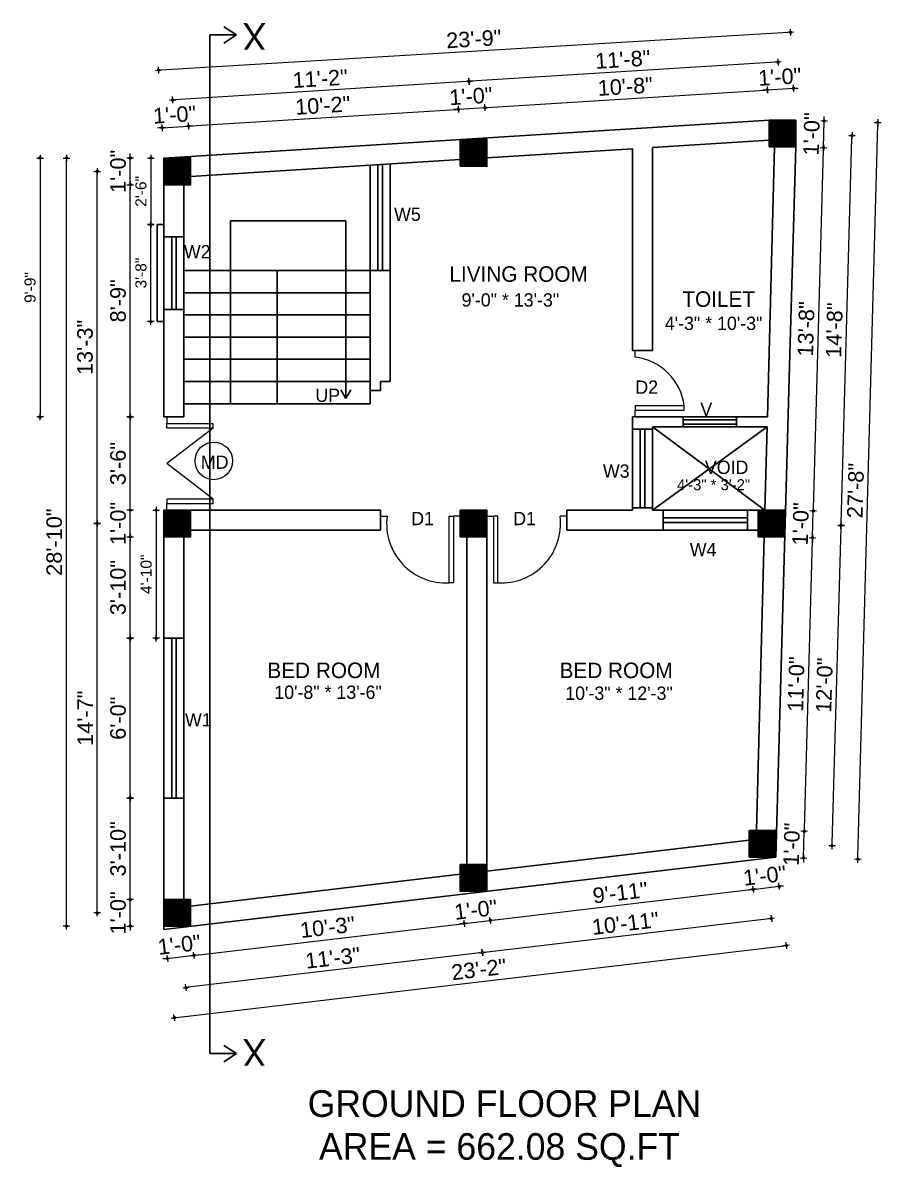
# Model space of a CAD drawing. Header units: inches. Extents: x 10143 to 33197, y -150 to 3760.
# Drawn here: x 21305 to 21692, y 1421 to 1937 of the extents above; entities that cross this region are included whole.
import ezdxf
from ezdxf.enums import TextEntityAlignment as Align

# ---------------------------------------------------------------- set-up
doc = ezdxf.new("R2010")
doc.units = ezdxf.units.IN
doc.header["$LTSCALE"] = 0.5
doc.header["$MEASUREMENT"] = 0
doc.header["$PDMODE"] = 66
for name, color, linetype, lineweight in [('0.13', 2, 'Continuous', 13), ('DW TEXT', 92, 'Continuous', 15), ('ELEVATION', 85, 'Continuous', 9), ('hatch', 9, 'Continuous', 0), ('Toilet', 7, 'Continuous', 25)]:
    doc.layers.add(name, color=color, linetype=linetype, lineweight=lineweight)
doc.styles.add('CEN', font='GOTHIC.TTF')
doc.styles.get("Standard").update_dxf_attribs({"font": 'arial.ttf'})
doc.dimstyles.new('S8', dxfattribs={"dimtxt": 5, "dimasz": 1, "dimexe": 6, "dimexo": 18, "dimgap": 1.9375, "dimtad": 1, "dimdec": 0, "dimzin": 3, "dimdsep": 46, "dimlunit": 4, "dimtxsty": 'Standard', "dimblk": 'dot 2', "dimcen": 12, "dimse1": 1, "dimse2": 1, "dimclrd": 1, "dimclre": 1, "dimclrt": 256, "dimadec": 0, "dimazin": 0, "dimtfac": 0.75, "dimtdec": 0, "dimtix": 1, "dimtmove": 1, "dimatfit": 3, "dimldrblk": 'DOT', "dimfxl": 1, "dimtolj": 1, "dimtzin": 0, "dimlwd": 9, "dimlwe": 9, "dimarcsym": 0})
pattern_1 = [(135, (21627.70309, -1856.22724), (-0.0883883476, -0.0883883476), [])]

# ---------------------------------------------------------------- blocks, each defined once
blk = doc.blocks.new('dot1')
at = {"layer": 'hatch'}
h = blk.add_hatch(color=256, dxfattribs=at)
edge = h.paths.add_edge_path()
edge.add_arc((0, 0), 1, 0, 360)
for p, q in [((3, 0), (-3, 0)), ((0, 3), (0, -3))]:
    blk.add_line(p, q, dxfattribs=at)
blk.add_circle((0, 0), 1, dxfattribs=at)
blk = doc.blocks.new('dot 2')
at = {"layer": 'hatch', "xscale": 0.5, "yscale": 0.5, "zscale": 0.5}
blk.add_blockref('dot1', (0, 0), dxfattribs=at)
blk = doc.blocks.new('*D1457')
at = {"layer": 'Defpoints', "color": 0, "transparency": 16777216}
for p in [(21353.69, 1541.92), (21368.85, 1541.92), (21368.85, 1529.92)]:
    blk.add_point(p, dxfattribs=at)
at = {"layer": 'Toilet', "color": 1, "lineweight": 9, "transparency": 16777216}
for p, q in [((21353.69, 1542.92), (21353.69, 1543.92)), ((21353.69, 1529.92), (21353.69, 1541.92)), ((21353.69, 1528.92), (21353.69, 1527.92))]:
    blk.add_line(p, q, dxfattribs=at)
for p, rotation in [((21353.69, 1541.92), 270), ((21353.69, 1529.92), 90)]:
    blk.add_blockref('dot 2', p, dxfattribs=dict(at, rotation=rotation))
at = {"layer": 'Toilet', "transparency": 16777216, "insert": (21348.18, 1535.92), "char_height": 7, "attachment_point": 5, "rotation": 90}
blk.add_mtext('\\A1;1\'-0"', dxfattribs=at)
blk = doc.blocks.new('_Dot')
at = {"color": 0, "linetype": 'ByBlock', "lineweight": -2}
blk.add_line((-0.5, 0), (-1, 0), dxfattribs=at)
at = {"color": 0, "linetype": 'ByBlock', "const_width": 0.5}
blk.add_lwpolyline([(-0.25, 0, 1), (0.25, 0, 1)], format="xyb", close=True, dxfattribs=at)
blk = doc.blocks.new('*D1458')
at = {"layer": 'Defpoints', "color": 0, "transparency": 16777216}
for p in [(21353.69, 1587.66), (21368.85, 1587.66), (21368.85, 1541.92)]:
    blk.add_point(p, dxfattribs=at)
at = {"layer": 'Toilet', "color": 1, "lineweight": 9, "transparency": 16777216}
blk.add_line((21353.69, 1542.92), (21353.69, 1586.66), dxfattribs=at)
for p, rotation in [((21353.69, 1587.66), 90), ((21353.69, 1541.92), 270)]:
    blk.add_blockref('dot 2', p, dxfattribs=dict(at, rotation=rotation))
at = {"layer": 'Toilet', "transparency": 16777216, "insert": (21348.17, 1564.79), "char_height": 7, "attachment_point": 5, "rotation": 90}
blk.add_mtext('\\A1;3\'-10"', dxfattribs=at)
blk = doc.blocks.new('*D1459')
at = {"layer": 'Defpoints', "color": 0, "transparency": 16777216}
for p in [(21353.69, 1659.66), (21368.85, 1659.66), (21368.85, 1587.66)]:
    blk.add_point(p, dxfattribs=at)
at = {"layer": 'Toilet', "color": 1, "lineweight": 9, "transparency": 16777216}
blk.add_line((21353.69, 1588.66), (21353.69, 1658.66), dxfattribs=at)
for p, rotation in [((21353.69, 1659.66), 90), ((21353.69, 1587.66), 270)]:
    blk.add_blockref('dot 2', p, dxfattribs=dict(at, rotation=rotation))
at = {"layer": 'Toilet', "transparency": 16777216, "insert": (21348.18, 1623.66), "char_height": 7, "attachment_point": 5, "rotation": 90}
blk.add_mtext('\\A1;6\'-0"', dxfattribs=at)
blk = doc.blocks.new('*D1460')
at = {"layer": 'Defpoints', "color": 0, "transparency": 16777216}
for p in [(21353.69, 1705.41), (21368.85, 1705.41), (21368.85, 1659.66)]:
    blk.add_point(p, dxfattribs=at)
at = {"layer": 'Toilet', "color": 1, "lineweight": 9, "transparency": 16777216}
blk.add_line((21353.69, 1660.66), (21353.69, 1704.41), dxfattribs=at)
for p, rotation in [((21353.69, 1705.41), 90), ((21353.69, 1659.66), 270)]:
    blk.add_blockref('dot 2', p, dxfattribs=dict(at, rotation=rotation))
at = {"layer": 'Toilet', "transparency": 16777216, "insert": (21348.17, 1682.53), "char_height": 7, "attachment_point": 5, "rotation": 90}
blk.add_mtext('\\A1;3\'-10"', dxfattribs=at)
blk = doc.blocks.new('*D1461')
at = {"layer": 'Defpoints', "color": 0, "transparency": 16777216}
for p in [(21353.69, 1717.41), (21368.85, 1717.41), (21368.85, 1705.41)]:
    blk.add_point(p, dxfattribs=at)
at = {"layer": 'Toilet', "color": 1, "lineweight": 9, "transparency": 16777216}
for p, q in [((21353.69, 1718.41), (21353.69, 1719.41)), ((21353.69, 1705.41), (21353.69, 1717.41)), ((21353.69, 1704.41), (21353.69, 1703.41))]:
    blk.add_line(p, q, dxfattribs=at)
for p, rotation in [((21353.69, 1717.41), 270), ((21353.69, 1705.41), 90)]:
    blk.add_blockref('dot 2', p, dxfattribs=dict(at, rotation=rotation))
at = {"layer": 'Toilet', "transparency": 16777216, "insert": (21348.18, 1711.41), "char_height": 7, "attachment_point": 5, "rotation": 90}
blk.add_mtext('\\A1;1\'-0"', dxfattribs=at)
blk = doc.blocks.new('*D1462')
at = {"layer": 'Defpoints', "color": 0, "transparency": 16777216}
for p in [(21353.69, 1759.41), (21368.85, 1759.41), (21368.85, 1717.41)]:
    blk.add_point(p, dxfattribs=at)
at = {"layer": 'Toilet', "color": 1, "lineweight": 9, "transparency": 16777216}
blk.add_line((21353.69, 1718.41), (21353.69, 1758.41), dxfattribs=at)
for p, rotation in [((21353.69, 1759.41), 90), ((21353.69, 1717.41), 270)]:
    blk.add_blockref('dot 2', p, dxfattribs=dict(at, rotation=rotation))
at = {"layer": 'Toilet', "transparency": 16777216, "insert": (21348.17, 1738.41), "char_height": 7, "attachment_point": 5, "rotation": 90}
blk.add_mtext('\\A1;3\'-6"', dxfattribs=at)
blk = doc.blocks.new('*D1463')
at = {"layer": 'Defpoints', "color": 0, "transparency": 16777216}
for p in [(21353.69, 1864.09), (21368.85, 1864.09), (21368.85, 1759.41)]:
    blk.add_point(p, dxfattribs=at)
at = {"layer": 'Toilet', "color": 1, "lineweight": 9, "transparency": 16777216}
blk.add_line((21353.69, 1760.41), (21353.69, 1863.09), dxfattribs=at)
for p, rotation in [((21353.69, 1864.09), 90), ((21353.69, 1759.41), 270)]:
    blk.add_blockref('dot 2', p, dxfattribs=dict(at, rotation=rotation))
at = {"layer": 'Toilet', "transparency": 16777216, "insert": (21348.18, 1811.75), "char_height": 7, "attachment_point": 5, "rotation": 90}
blk.add_mtext('\\A1;8\'-9"', dxfattribs=at)
blk = doc.blocks.new('*D1464')
at = {"layer": 'Defpoints', "color": 0, "transparency": 16777216}
for p in [(21353.69, 1876.09), (21368.85, 1876.09), (21368.85, 1864.09)]:
    blk.add_point(p, dxfattribs=at)
at = {"layer": 'Toilet', "color": 1, "lineweight": 9, "transparency": 16777216}
for p, q in [((21353.69, 1877.09), (21353.69, 1878.09)), ((21353.69, 1864.09), (21353.69, 1876.09)), ((21353.69, 1863.09), (21353.69, 1862.09))]:
    blk.add_line(p, q, dxfattribs=at)
for p, rotation in [((21353.69, 1876.09), 270), ((21353.69, 1864.09), 90)]:
    blk.add_blockref('dot 2', p, dxfattribs=dict(at, rotation=rotation))
at = {"layer": 'Toilet', "transparency": 16777216, "insert": (21348.18, 1870.09), "char_height": 7, "attachment_point": 5, "rotation": 90}
blk.add_mtext('\\A1;1\'-0"', dxfattribs=at)
blk = doc.blocks.new('*D1465')
at = {"layer": 'Defpoints', "color": 0, "transparency": 16777216}
for p in [(21338.79, 1711.41), (21374.85, 1711.41), (21374.85, 1535.92)]:
    blk.add_point(p, dxfattribs=at)
at = {"layer": 'Toilet', "color": 1, "lineweight": 9, "transparency": 16777216}
blk.add_line((21338.79, 1536.92), (21338.79, 1710.41), dxfattribs=at)
for p, rotation in [((21338.79, 1711.41), 90), ((21338.79, 1535.92), 270)]:
    blk.add_blockref('dot 2', p, dxfattribs=dict(at, rotation=rotation))
at = {"layer": 'Toilet', "transparency": 16777216, "insert": (21333.34, 1623.66), "char_height": 7, "attachment_point": 5, "rotation": 90}
blk.add_mtext('\\A1;14\'-7"', dxfattribs=at)
blk = doc.blocks.new('*D1466')
at = {"layer": 'Defpoints', "color": 0, "transparency": 16777216}
for p in [(21338.79, 1870.09), (21374.85, 1870.09), (21374.85, 1711.41)]:
    blk.add_point(p, dxfattribs=at)
at = {"layer": 'Toilet', "color": 1, "lineweight": 9, "transparency": 16777216}
blk.add_line((21338.79, 1712.41), (21338.79, 1869.09), dxfattribs=at)
for p, rotation in [((21338.79, 1870.09), 90), ((21338.79, 1711.41), 270)]:
    blk.add_blockref('dot 2', p, dxfattribs=dict(at, rotation=rotation))
at = {"layer": 'Toilet', "transparency": 16777216, "insert": (21333.28, 1790.75), "char_height": 7, "attachment_point": 5, "rotation": 90}
blk.add_mtext('\\A1;13\'-3"', dxfattribs=at)
blk = doc.blocks.new('*D1467')
at = {"layer": 'Defpoints', "color": 0, "transparency": 16777216}
for p in [(21324.91, 1876.09), (21368.85, 1876.09), (21368.85, 1529.92)]:
    blk.add_point(p, dxfattribs=at)
at = {"layer": 'Toilet', "color": 1, "lineweight": 9, "transparency": 16777216}
blk.add_line((21324.91, 1530.92), (21324.91, 1875.09), dxfattribs=at)
for p, rotation in [((21324.91, 1876.09), 90), ((21324.91, 1529.92), 270)]:
    blk.add_blockref('dot 2', p, dxfattribs=dict(at, rotation=rotation))
at = {"layer": 'Toilet', "transparency": 16777216, "insert": (21319.4, 1703), "char_height": 7, "attachment_point": 5, "rotation": 90}
blk.add_mtext('\\A1;28\'-10"', dxfattribs=at)
blk = doc.blocks.new('*D1468')
at = {"layer": 'Defpoints', "color": 0, "transparency": 16777216}
for p in [(21368.85, 1528.5), (21380.85, 1529.92), (21382.4, 1516.8)]:
    blk.add_point(p, dxfattribs=at)
at = {"layer": 'Toilet', "color": 1, "lineweight": 9, "transparency": 16777216}
for p, q in [((21370.4, 1515.39), (21382.4, 1516.8)), ((21383.39, 1516.92), (21384.39, 1517.04)), ((21369.41, 1515.27), (21368.41, 1515.15))]:
    blk.add_line(p, q, dxfattribs=at)
for p, rotation in [((21370.4, 1515.39), 6.727351048226113), ((21382.4, 1516.8), 186.7273510482261)]:
    blk.add_blockref('dot 2', p, dxfattribs=dict(at, rotation=rotation))
at = {"layer": 'Toilet', "transparency": 16777216, "insert": (21375.76, 1521.57), "char_height": 7, "attachment_point": 5, "rotation": 6.7274}
blk.add_mtext('\\A1;1\'-0"', dxfattribs=at)
blk = doc.blocks.new('*D1469')
at = {"layer": 'Defpoints', "color": 0, "transparency": 16777216}
for p in [(21502.48, 1545.68), (21380.85, 1529.92), (21504.19, 1531.17)]:
    blk.add_point(p, dxfattribs=at)
at = {"layer": 'Toilet', "color": 1, "lineweight": 9, "transparency": 16777216}
blk.add_line((21383.39, 1516.92), (21503.19, 1531.05), dxfattribs=at)
for p, rotation in [((21504.19, 1531.17), 6.7273510482527), ((21382.4, 1516.8), 186.7273510482527)]:
    blk.add_blockref('dot 2', p, dxfattribs=dict(at, rotation=rotation))
at = {"layer": 'Toilet', "transparency": 16777216, "insert": (21442.65, 1529.46), "char_height": 7, "attachment_point": 5, "rotation": 6.7274}
blk.add_mtext('\\A1;10\'-3"', dxfattribs=at)
blk = doc.blocks.new('*D1470')
at = {"layer": 'Defpoints', "color": 0, "transparency": 16777216}
for p in [(21502.48, 1545.68), (21514.48, 1545.68), (21516.02, 1532.56)]:
    blk.add_point(p, dxfattribs=at)
at = {"layer": 'Toilet', "color": 1, "lineweight": 9, "transparency": 16777216}
for p, q in [((21504.19, 1531.17), (21516.02, 1532.56)), ((21517.02, 1532.68), (21518.01, 1532.8)), ((21503.19, 1531.05), (21502.2, 1530.93))]:
    blk.add_line(p, q, dxfattribs=at)
for p, rotation in [((21504.19, 1531.17), 6.727351048252732), ((21516.02, 1532.56), 186.7273510482527)]:
    blk.add_blockref('dot 2', p, dxfattribs=dict(at, rotation=rotation))
at = {"layer": 'Toilet', "transparency": 16777216, "insert": (21509.46, 1537.34), "char_height": 7, "attachment_point": 5, "rotation": 6.7274}
blk.add_mtext('\\A1;1\'-0"', dxfattribs=at)
blk = doc.blocks.new('*D1471')
at = {"layer": 'Defpoints', "color": 0, "transparency": 16777216}
for p in [(21632.75, 1561.05), (21514.48, 1545.68), (21634.47, 1546.54)]:
    blk.add_point(p, dxfattribs=at)
at = {"layer": 'Toilet', "color": 1, "lineweight": 9, "transparency": 16777216}
blk.add_line((21517.02, 1532.68), (21633.47, 1546.42), dxfattribs=at)
for p, rotation in [((21634.47, 1546.54), 6.7273510482527), ((21516.02, 1532.56), 186.7273510482527)]:
    blk.add_blockref('dot 2', p, dxfattribs=dict(at, rotation=rotation))
at = {"layer": 'Toilet', "transparency": 16777216, "insert": (21574.6, 1545.02), "char_height": 7, "attachment_point": 5, "rotation": 6.7274}
blk.add_mtext('\\A1;9\'-11"', dxfattribs=at)
blk = doc.blocks.new('*D1472')
at = {"layer": 'Defpoints', "color": 0, "transparency": 16777216}
for p in [(21632.75, 1561.05), (21644.75, 1561.05), (21646.3, 1547.93)]:
    blk.add_point(p, dxfattribs=at)
at = {"layer": 'Toilet', "color": 1, "lineweight": 9, "transparency": 16777216}
for p, q in [((21634.47, 1546.54), (21646.3, 1547.93)), ((21647.29, 1548.05), (21648.29, 1548.17)), ((21633.47, 1546.42), (21632.48, 1546.3))]:
    blk.add_line(p, q, dxfattribs=at)
for p, rotation in [((21634.47, 1546.54), 6.727351048252732), ((21646.3, 1547.93), 186.7273510482527)]:
    blk.add_blockref('dot 2', p, dxfattribs=dict(at, rotation=rotation))
at = {"layer": 'Toilet', "transparency": 16777216, "insert": (21639.74, 1552.71), "char_height": 7, "attachment_point": 5, "rotation": 6.7274}
blk.add_mtext('\\A1;1\'-0"', dxfattribs=at)
blk = doc.blocks.new('*D1473')
at = {"layer": 'Defpoints', "color": 0, "transparency": 16777216}
for p in [(21638.75, 1567.05), (21508.48, 1551.68), (21512.44, 1518.04)]:
    blk.add_point(p, dxfattribs=at)
at = {"layer": 'Toilet', "color": 1, "lineweight": 9, "transparency": 16777216}
blk.add_line((21641.73, 1533.29), (21513.44, 1518.15), dxfattribs=at)
for p, rotation in [((21642.72, 1533.4), 6.727351048225874), ((21512.44, 1518.04), 186.7273510482259)]:
    blk.add_blockref('dot 2', p, dxfattribs=dict(at, rotation=rotation))
at = {"layer": 'Toilet', "transparency": 16777216, "insert": (21576.94, 1531.19), "char_height": 7, "attachment_point": 5, "rotation": 6.7274}
blk.add_mtext('\\A1;10\'-11"', dxfattribs=at)
blk = doc.blocks.new('*D1474')
at = {"layer": 'Defpoints', "color": 0, "transparency": 16777216}
for p in [(21508.48, 1551.68), (21374.85, 1535.92), (21378.82, 1502.27)]:
    blk.add_point(p, dxfattribs=at)
at = {"layer": 'Toilet', "color": 1, "lineweight": 9, "transparency": 16777216}
blk.add_line((21511.45, 1517.92), (21379.82, 1502.39), dxfattribs=at)
for p, rotation in [((21512.44, 1518.04), 6.727351048252732), ((21378.82, 1502.27), 186.7273510482528)]:
    blk.add_blockref('dot 2', p, dxfattribs=dict(at, rotation=rotation))
at = {"layer": 'Toilet', "transparency": 16777216, "insert": (21444.99, 1515.63), "char_height": 7, "attachment_point": 5, "rotation": 6.7274}
blk.add_mtext('\\A1;11\'-3"', dxfattribs=at)
blk = doc.blocks.new('*D1475')
at = {"layer": 'Defpoints', "color": 0, "transparency": 16777216}
for p in [(21644.75, 1561.05), (21368.85, 1528.5), (21649.45, 1521.25)]:
    blk.add_point(p, dxfattribs=at)
at = {"layer": 'Toilet', "color": 1, "lineweight": 9, "transparency": 16777216}
blk.add_line((21374.54, 1488.82), (21648.46, 1521.13), dxfattribs=at)
for p, rotation in [((21649.45, 1521.25), 6.727351048225743), ((21373.55, 1488.7), 186.7273510482257)]:
    blk.add_blockref('dot 2', p, dxfattribs=dict(at, rotation=rotation))
at = {"layer": 'Toilet', "transparency": 16777216, "insert": (21510.85, 1510.45), "char_height": 7, "attachment_point": 5, "rotation": 6.7274}
blk.add_mtext('\\A1;23\'-2"', dxfattribs=at)
blk = doc.blocks.new('*D1476')
at = {"layer": 'Defpoints', "color": 0, "transparency": 16777216}
for p in [(21642.8, 1711.41), (21674.18, 1710.53), (21638.75, 1567.05)]:
    blk.add_point(p, dxfattribs=at)
at = {"layer": 'Toilet', "color": 1, "lineweight": 9, "transparency": 16777216}
blk.add_line((21670.16, 1567.17), (21674.16, 1709.53), dxfattribs=at)
for p, rotation in [((21674.18, 1710.53), 88.39404783827474), ((21670.14, 1566.17), 268.3940478382747)]:
    blk.add_blockref('dot 2', p, dxfattribs=dict(at, rotation=rotation))
at = {"layer": 'Toilet', "transparency": 16777216, "insert": (21666.65, 1638.5), "char_height": 7, "attachment_point": 5, "rotation": 88.394}
blk.add_mtext('\\A1;12\'-0"', dxfattribs=at)
blk = doc.blocks.new('*D1477')
at = {"layer": 'Defpoints', "color": 0, "transparency": 16777216}
for p in [(21647.73, 1887.14), (21679.11, 1886.26), (21642.8, 1711.41)]:
    blk.add_point(p, dxfattribs=at)
at = {"layer": 'Toilet', "color": 1, "lineweight": 9, "transparency": 16777216}
blk.add_line((21674.21, 1711.53), (21679.08, 1885.26), dxfattribs=at)
for p, rotation in [((21679.11, 1886.26), 88.3940478382136), ((21674.18, 1710.53), 268.3940478382136)]:
    blk.add_blockref('dot 2', p, dxfattribs=dict(at, rotation=rotation))
at = {"layer": 'Toilet', "transparency": 16777216, "insert": (21671.14, 1798.55), "char_height": 7, "attachment_point": 5, "rotation": 88.394}
blk.add_mtext('\\A1;14\'-8"', dxfattribs=at)
blk = doc.blocks.new('*D1456')
at = {"layer": 'Defpoints', "color": 0, "transparency": 16777216}
for p in [(21645.09, 1573.05), (21657.6, 1572.69), (21644.75, 1561.05)]:
    blk.add_point(p, dxfattribs=at)
at = {"layer": 'Toilet', "color": 1, "lineweight": 9, "transparency": 16777216}
for p, q in [((21657.63, 1573.69), (21657.66, 1574.69)), ((21657.26, 1560.69), (21657.6, 1572.69)), ((21657.24, 1559.69), (21657.21, 1558.7))]:
    blk.add_line(p, q, dxfattribs=at)
for p, rotation in [((21657.6, 1572.69), 268.3940478382726), ((21657.26, 1560.69), 88.39404783827257)]:
    blk.add_blockref('dot 2', p, dxfattribs=dict(at, rotation=rotation))
at = {"layer": 'Toilet', "transparency": 16777216, "insert": (21651.92, 1566.85), "char_height": 7, "attachment_point": 5, "rotation": 88.394}
blk.add_mtext('\\A1;1\'-0"', dxfattribs=at)
blk = doc.blocks.new('*D1478')
at = {"layer": 'Defpoints', "color": 0, "transparency": 16777216}
for p in [(21648.8, 1705.41), (21661.31, 1705.06), (21645.09, 1573.05)]:
    blk.add_point(p, dxfattribs=at)
at = {"layer": 'Toilet', "color": 1, "lineweight": 9, "transparency": 16777216}
blk.add_line((21657.63, 1573.69), (21661.28, 1704.06), dxfattribs=at)
for p, rotation in [((21661.31, 1705.06), 88.3940478382136), ((21657.6, 1572.69), 268.3940478382136)]:
    blk.add_blockref('dot 2', p, dxfattribs=dict(at, rotation=rotation))
at = {"layer": 'Toilet', "transparency": 16777216, "insert": (21653.95, 1639.03), "char_height": 7, "attachment_point": 5, "rotation": 88.394}
blk.add_mtext('\\A1;11\'-0"', dxfattribs=at)
blk = doc.blocks.new('*D1479')
at = {"layer": 'Defpoints', "color": 0, "transparency": 16777216}
for p in [(21648.8, 1717.41), (21661.65, 1717.05), (21648.8, 1705.41)]:
    blk.add_point(p, dxfattribs=at)
at = {"layer": 'Toilet', "color": 1, "lineweight": 9, "transparency": 16777216}
for p, q in [((21661.68, 1718.05), (21661.7, 1719.05)), ((21661.31, 1705.06), (21661.65, 1717.05)), ((21661.28, 1704.06), (21661.26, 1703.06))]:
    blk.add_line(p, q, dxfattribs=at)
for p, rotation in [((21661.65, 1717.05), 268.3940478382136), ((21661.31, 1705.06), 88.39404783821358)]:
    blk.add_blockref('dot 2', p, dxfattribs=dict(at, rotation=rotation))
at = {"layer": 'Toilet', "transparency": 16777216, "insert": (21655.97, 1711.21), "char_height": 7, "attachment_point": 5, "rotation": 88.394}
blk.add_mtext('\\A1;1\'-0"', dxfattribs=at)
blk = doc.blocks.new('*D1480')
at = {"layer": 'Defpoints', "color": 0, "transparency": 16777216}
for p in [(21653.73, 1881.14), (21666.24, 1880.79), (21648.8, 1717.41)]:
    blk.add_point(p, dxfattribs=at)
at = {"layer": 'Toilet', "color": 1, "lineweight": 9, "transparency": 16777216}
blk.add_line((21661.68, 1718.05), (21666.21, 1879.79), dxfattribs=at)
for p, rotation in [((21666.24, 1880.79), 88.3940478382136), ((21661.65, 1717.05), 268.3940478382136)]:
    blk.add_blockref('dot 2', p, dxfattribs=dict(at, rotation=rotation))
at = {"layer": 'Toilet', "transparency": 16777216, "insert": (21658.43, 1799.07), "char_height": 7, "attachment_point": 5, "rotation": 88.394}
blk.add_mtext('\\A1;13\'-8"', dxfattribs=at)
blk = doc.blocks.new('*D1481')
at = {"layer": 'Defpoints', "color": 0, "transparency": 16777216}
for p in [(21653.73, 1893.14), (21666.57, 1892.78), (21653.73, 1881.14)]:
    blk.add_point(p, dxfattribs=at)
at = {"layer": 'Toilet', "color": 1, "lineweight": 9, "transparency": 16777216}
for p, q in [((21666.24, 1880.79), (21666.57, 1892.78)), ((21666.6, 1893.78), (21666.63, 1894.78)), ((21666.21, 1879.79), (21666.18, 1878.79))]:
    blk.add_line(p, q, dxfattribs=at)
for p, rotation in [((21666.57, 1892.78), 268.3940478382136), ((21666.24, 1880.79), 88.39404783821358)]:
    blk.add_blockref('dot 2', p, dxfattribs=dict(at, rotation=rotation))
at = {"layer": 'Toilet', "transparency": 16777216, "insert": (21660.9, 1886.94), "char_height": 7, "attachment_point": 5, "rotation": 88.394}
blk.add_mtext('\\A1;1\'-0"', dxfattribs=at)
blk = doc.blocks.new('*D1482')
at = {"layer": 'Defpoints', "color": 0, "transparency": 16777216}
for p in [(21653.73, 1893.14), (21690.75, 1892.14), (21644.75, 1561.05)]:
    blk.add_point(p, dxfattribs=at)
at = {"layer": 'Toilet', "color": 1, "lineweight": 9, "transparency": 16777216}
blk.add_line((21681.8, 1561.04), (21690.72, 1891.14), dxfattribs=at)
for p, rotation in [((21690.75, 1892.14), 88.45204859075596), ((21681.77, 1560.04), 268.452048590756)]:
    blk.add_blockref('dot 2', p, dxfattribs=dict(at, rotation=rotation))
at = {"layer": 'Toilet', "transparency": 16777216, "insert": (21680.75, 1726.24), "char_height": 7, "attachment_point": 5, "rotation": 88.452}
blk.add_mtext('\\A1;27\'-8"', dxfattribs=at)
blk = doc.blocks.new('*D1483')
at = {"layer": 'Defpoints', "color": 0, "transparency": 16777216}
for p in [(21380, 1890.49), (21368.85, 1876.09), (21380.85, 1876.84)]:
    blk.add_point(p, dxfattribs=at)
at = {"layer": 'Toilet', "color": 1, "lineweight": 9, "transparency": 16777216}
for p, q in [((21367, 1889.68), (21366, 1889.62)), ((21368, 1889.74), (21380, 1890.49)), ((21381, 1890.55), (21382, 1890.61))]:
    blk.add_line(p, q, dxfattribs=at)
for p, rotation in [((21368, 1889.74), 3.575827605927389), ((21380, 1890.49), 183.5758276059273)]:
    blk.add_blockref('dot 2', p, dxfattribs=dict(at, rotation=rotation))
at = {"layer": 'Toilet', "transparency": 16777216, "insert": (21373.66, 1895.62), "char_height": 7, "attachment_point": 5, "rotation": 3.5758}
blk.add_mtext('\\A1;1\'-0"', dxfattribs=at)
blk = doc.blocks.new('*D1484')
at = {"layer": 'Defpoints', "color": 0, "transparency": 16777216}
for p in [(21501.62, 1898.09), (21502.48, 1884.44), (21380.85, 1876.84)]:
    blk.add_point(p, dxfattribs=at)
at = {"layer": 'Toilet', "color": 1, "lineweight": 9, "transparency": 16777216}
blk.add_line((21381, 1890.55), (21500.62, 1898.03), dxfattribs=at)
for p, rotation in [((21501.62, 1898.09), 3.575827605925177), ((21380, 1890.49), 183.5758276059252)]:
    blk.add_blockref('dot 2', p, dxfattribs=dict(at, rotation=rotation))
at = {"layer": 'Toilet', "transparency": 16777216, "insert": (21440.47, 1899.79), "char_height": 7, "attachment_point": 5, "rotation": 3.5758}
blk.add_mtext('\\A1;10\'-2"', dxfattribs=at)
blk = doc.blocks.new('*D1485')
at = {"layer": 'Defpoints', "color": 0, "transparency": 16777216}
for p in [(21513.58, 1898.84), (21502.48, 1884.44), (21514.48, 1884.44)]:
    blk.add_point(p, dxfattribs=at)
at = {"layer": 'Toilet', "color": 1, "lineweight": 9, "transparency": 16777216}
for p, q in [((21500.62, 1898.03), (21499.63, 1897.97)), ((21501.62, 1898.09), (21513.58, 1898.84)), ((21514.57, 1898.9), (21515.57, 1898.96))]:
    blk.add_line(p, q, dxfattribs=at)
for p, rotation in [((21501.62, 1898.09), 3.575827605925151), ((21513.58, 1898.84), 183.5758276059252)]:
    blk.add_blockref('dot 2', p, dxfattribs=dict(at, rotation=rotation))
at = {"layer": 'Toilet', "transparency": 16777216, "insert": (21507.26, 1903.96), "char_height": 7, "attachment_point": 5, "rotation": 3.5758}
blk.add_mtext('\\A1;1\'-0"', dxfattribs=at)
blk = doc.blocks.new('*D1486')
at = {"layer": 'Defpoints', "color": 0, "transparency": 16777216}
for p in [(21640.88, 1906.79), (21641.73, 1893.14), (21514.48, 1884.44)]:
    blk.add_point(p, dxfattribs=at)
at = {"layer": 'Toilet', "color": 1, "lineweight": 9, "transparency": 16777216}
blk.add_line((21514.57, 1898.9), (21639.88, 1906.73), dxfattribs=at)
for p, rotation in [((21640.88, 1906.79), 3.575827605925177), ((21513.58, 1898.84), 183.5758276059252)]:
    blk.add_blockref('dot 2', p, dxfattribs=dict(at, rotation=rotation))
at = {"layer": 'Toilet', "transparency": 16777216, "insert": (21576.88, 1908.32), "char_height": 7, "attachment_point": 5, "rotation": 3.5758}
blk.add_mtext('\\A1;10\'-8"', dxfattribs=at)
blk = doc.blocks.new('*D1487')
at = {"layer": 'Defpoints', "color": 0, "transparency": 16777216}
for p in [(21652.83, 1907.54), (21641.73, 1893.14), (21653.73, 1893.14)]:
    blk.add_point(p, dxfattribs=at)
at = {"layer": 'Toilet', "color": 1, "lineweight": 9, "transparency": 16777216}
for p, q in [((21639.88, 1906.73), (21638.88, 1906.67)), ((21640.88, 1906.79), (21652.83, 1907.54)), ((21653.83, 1907.6), (21654.83, 1907.66))]:
    blk.add_line(p, q, dxfattribs=at)
for p, rotation in [((21640.88, 1906.79), 3.575827605925151), ((21652.83, 1907.54), 183.5758276059252)]:
    blk.add_blockref('dot 2', p, dxfattribs=dict(at, rotation=rotation))
at = {"layer": 'Toilet', "transparency": 16777216, "insert": (21646.51, 1912.67), "char_height": 7, "attachment_point": 5, "rotation": 3.5758}
blk.add_mtext('\\A1;1\'-0"', dxfattribs=at)
blk = doc.blocks.new('*D1488')
at = {"layer": 'Defpoints', "color": 0, "transparency": 16777216}
for p in [(21506.46, 1910.65), (21647.73, 1887.14), (21508.48, 1878.44)]:
    blk.add_point(p, dxfattribs=at)
at = {"layer": 'Toilet', "color": 1, "lineweight": 9, "transparency": 16777216}
blk.add_line((21644.72, 1919.29), (21507.46, 1910.71), dxfattribs=at)
for p, rotation in [((21645.72, 1919.35), 3.575843646370442), ((21506.46, 1910.65), 183.5758436463704)]:
    blk.add_blockref('dot 2', p, dxfattribs=dict(at, rotation=rotation))
at = {"layer": 'Toilet', "transparency": 16777216, "insert": (21575.75, 1920.5), "char_height": 7, "attachment_point": 5, "rotation": 3.5758}
blk.add_mtext('\\A1;11\'-8"', dxfattribs=at)
blk = doc.blocks.new('*D1489')
at = {"layer": 'Defpoints', "color": 0, "transparency": 16777216}
for p in [(21372.84, 1902.3), (21508.48, 1878.44), (21374.85, 1870.09)]:
    blk.add_point(p, dxfattribs=at)
at = {"layer": 'Toilet', "color": 1, "lineweight": 9, "transparency": 16777216}
blk.add_line((21505.46, 1910.59), (21373.84, 1902.36), dxfattribs=at)
for p, rotation in [((21506.46, 1910.65), 3.575843646351178), ((21372.84, 1902.3), 183.5758436463512)]:
    blk.add_blockref('dot 2', p, dxfattribs=dict(at, rotation=rotation))
at = {"layer": 'Toilet', "transparency": 16777216, "insert": (21439.31, 1911.92), "char_height": 7, "attachment_point": 5, "rotation": 3.5758}
blk.add_mtext('\\A1;11\'-2"', dxfattribs=at)
blk = doc.blocks.new('*D1490')
at = {"layer": 'Defpoints', "color": 0, "transparency": 16777216}
for p in [(21366.48, 1915.7), (21653.73, 1893.14), (21368.85, 1876.09)]:
    blk.add_point(p, dxfattribs=at)
at = {"layer": 'Toilet', "color": 1, "lineweight": 9, "transparency": 16777216}
blk.add_line((21650.36, 1932.69), (21367.48, 1915.76), dxfattribs=at)
for p, rotation in [((21651.36, 1932.75), 3.425574687814992), ((21366.48, 1915.7), 183.425574687815)]:
    blk.add_blockref('dot 2', p, dxfattribs=dict(at, rotation=rotation))
at = {"layer": 'Toilet', "transparency": 16777216, "insert": (21508.59, 1929.73), "char_height": 7, "attachment_point": 5, "rotation": 3.4256}
blk.add_mtext('\\A1;23\'-9"', dxfattribs=at)
blk = doc.blocks.new('*D1569')
at = {"layer": 'Defpoints', "color": 0, "transparency": 16777216}
for p in [(21368.85, 1876.09), (21363, 1846.09), (21368.85, 1846.09)]:
    blk.add_point(p, dxfattribs=at)
at = {"layer": 'Toilet', "color": 1, "lineweight": 9, "transparency": 16777216}
blk.add_line((21363, 1875.09), (21363, 1847.09), dxfattribs=at)
for p, rotation in [((21363, 1876.09), 90), ((21363, 1846.09), 270)]:
    blk.add_blockref('dot 2', p, dxfattribs=dict(at, rotation=rotation))
at = {"layer": 'Toilet', "transparency": 16777216, "insert": (21358.51, 1861.09), "char_height": 5, "attachment_point": 5, "rotation": 90}
blk.add_mtext('\\A1;2\'-6"', dxfattribs=at)
blk = doc.blocks.new('*D1570')
at = {"layer": 'Defpoints', "color": 0, "transparency": 16777216}
for p in [(21363, 1846.09), (21365.85, 1846.09), (21365.85, 1802.41)]:
    blk.add_point(p, dxfattribs=at)
at = {"layer": 'Toilet', "color": 1, "lineweight": 9, "transparency": 16777216}
blk.add_line((21363, 1803.41), (21363, 1845.09), dxfattribs=at)
for p, rotation in [((21363, 1846.09), 90), ((21363, 1802.41), 270)]:
    blk.add_blockref('dot 2', p, dxfattribs=dict(at, rotation=rotation))
at = {"layer": 'Toilet', "transparency": 16777216, "insert": (21358.51, 1824.25), "char_height": 5, "attachment_point": 5, "rotation": 90}
blk.add_mtext('\\A1;3\'-8"', dxfattribs=at)
blk = doc.blocks.new('*D1571')
at = {"layer": 'Defpoints', "color": 0, "transparency": 16777216}
for p in [(21368.85, 1876.09), (21313.02, 1759.41), (21368.85, 1759.41)]:
    blk.add_point(p, dxfattribs=at)
at = {"layer": 'Toilet', "color": 1, "lineweight": 9, "transparency": 16777216}
blk.add_line((21313.02, 1875.09), (21313.02, 1760.41), dxfattribs=at)
for p, rotation in [((21313.02, 1876.09), 90), ((21313.02, 1759.41), 270)]:
    blk.add_blockref('dot 2', p, dxfattribs=dict(at, rotation=rotation))
at = {"layer": 'Toilet', "transparency": 16777216, "insert": (21308.53, 1817.75), "char_height": 5, "attachment_point": 5, "rotation": 90}
blk.add_mtext('\\A1;9\'-9"', dxfattribs=at)
blk = doc.blocks.new('*D1572')
at = {"layer": 'Defpoints', "color": 0, "transparency": 16777216}
for p in [(21368.85, 1717.41), (21365.36, 1659.66), (21368.85, 1659.66)]:
    blk.add_point(p, dxfattribs=at)
at = {"layer": 'Toilet', "color": 1, "lineweight": 9, "transparency": 16777216}
blk.add_line((21365.36, 1716.41), (21365.36, 1660.66), dxfattribs=at)
for p, rotation in [((21365.36, 1717.41), 90), ((21365.36, 1659.66), 270)]:
    blk.add_blockref('dot 2', p, dxfattribs=dict(at, rotation=rotation))
at = {"layer": 'Toilet', "transparency": 16777216, "insert": (21360.87, 1688.53), "char_height": 5, "attachment_point": 5, "rotation": 90}
blk.add_mtext('\\A1;4\'-10"', dxfattribs=at)

msp = doc.modelspace()

# ---------------------------------------------------------------- hatches: boundary and pattern name
at = {"layer": 'Toilet'}
h = msp.add_hatch(dxfattribs=at)
h.set_pattern_fill('ANSI31', color=256, angle=90)
h.set_pattern_definition(pattern_1)
h.paths.add_polyline_path([(21653.73, 1893.14), (21641.73, 1893.14), (21641.73, 1893.14), (21641.73, 1881.14), (21653.73, 1881.14)])
h = msp.add_hatch(dxfattribs=at)
h.set_pattern_fill('ANSI31', color=256, angle=90)
h.set_pattern_definition(pattern_1)
h.paths.add_polyline_path([(21380.85, 1541.92), (21368.85, 1541.92), (21368.85, 1529.92), (21380.85, 1529.92)])
h.paths.add_polyline_path([(21380.85, 1717.41), (21368.85, 1717.41), (21368.85, 1705.41), (21380.85, 1705.41)])
h.paths.add_polyline_path([(21380.85, 1876.09), (21368.85, 1876.09), (21368.85, 1864.09), (21380.85, 1864.09)])
h.paths.add_polyline_path([(21514.48, 1884.44), (21502.48, 1884.44), (21502.48, 1872.44), (21514.48, 1872.44)])
h.paths.add_polyline_path([(21648.8, 1717.41), (21636.8, 1717.41), (21636.8, 1705.41), (21648.8, 1705.41)])
h.paths.add_polyline_path([(21632.75, 1561.05), (21644.75, 1561.05), (21644.75, 1573.05), (21632.75, 1573.05)])
h.paths.add_polyline_path([(21514.48, 1557.68), (21502.48, 1557.68), (21502.48, 1545.68), (21514.48, 1545.68)])
h.paths.add_polyline_path([(21502.48, 1705.41), (21514.48, 1705.41), (21514.48, 1717.41), (21502.48, 1717.41)])

# ---------------------------------------------------------------- linework, layer by layer
at = {"layer": '0.13', "color": 0, "ltscale": 0.5}
for p, q in [((21584.15, 1789.41), (21580.15, 1789.41)), ((21372.85, 1759.41), (21368.85, 1759.41)), ((21584.15, 1759.41), (21580.15, 1759.41)), ((21372.85, 1717.41), (21368.85, 1717.41)), ((21466.48, 1717.41), (21466.48, 1708.66)), ((21502.48, 1717.41), (21502.48, 1713.41)), ((21514.48, 1717.41), (21514.48, 1713.41)), ((21550.48, 1717.41), (21550.48, 1708.66))]:
    msp.add_line(p, q, dxfattribs=at)
at = {"layer": 'ELEVATION', "color": 146, "ltscale": 0.25, "true_color": 0x105689}
for p, q in [((21581.39, 1786.41), (21581.39, 1789.41)), ((21603.48, 1764.41), (21581.39, 1764.41)), ((21581.39, 1764.41), (21581.39, 1762.41)), ((21603.48, 1762.41), (21603.48, 1764.41)), ((21370.1, 1759.41), (21370.1, 1756.41)), ((21581.39, 1759.41), (21581.39, 1762.41)), ((21581.39, 1762.41), (21603.48, 1762.41)), ((21370.1, 1756.41), (21391.1, 1756.41)), ((21370.1, 1754.41), (21370.1, 1756.41)), ((21391.1, 1754.41), (21370.1, 1754.41)), ((21391.1, 1754.41), (21370.1, 1738.41)), ((21391.1, 1754.41), (21391.1, 1756.41)), ((21391.1, 1722.41), (21370.1, 1738.41)), ((21391.1, 1722.41), (21370.1, 1722.41)), ((21370.1, 1722.41), (21370.1, 1720.41)), ((21391.1, 1720.41), (21391.1, 1722.41)), ((21370.1, 1717.41), (21370.1, 1720.41)), ((21370.1, 1720.41), (21391.1, 1720.41)), ((21466.48, 1714.65), (21469.48, 1714.65)), ((21497.48, 1684.65), (21497.48, 1714.65)), ((21497.48, 1714.65), (21499.48, 1714.65)), ((21502.48, 1714.65), (21499.48, 1714.65)), ((21499.48, 1714.65), (21499.48, 1684.65)), ((21514.48, 1714.65), (21517.48, 1714.65)), ((21517.48, 1714.65), (21517.48, 1684.65)), ((21519.48, 1714.65), (21517.48, 1714.65)), ((21519.48, 1684.65), (21519.48, 1714.65)), ((21550.48, 1714.65), (21547.48, 1714.65)), ((21499.48, 1684.65), (21497.48, 1684.65)), ((21517.48, 1684.65), (21519.48, 1684.65))]:
    msp.add_line(p, q, dxfattribs=at)
at = {"layer": 'ELEVATION'}
msp.add_circle((21391.33, 1739.61), 8.46, dxfattribs=at)
at = {"layer": 'ELEVATION', "color": 146, "ltscale": 0.25, "true_color": 0x105689}
for centre, radius, start, end in [((21578.21, 1761.13), 25.48, 7.3965, 82.8417), ((21496.02, 1711.36), 26.75, 172.938, 273.1121), ((21520.93, 1711.36), 26.75, 266.8879, 7.062)]:
    msp.add_arc(centre, radius, start, end, dxfattribs=at)
at = {"layer": 'Toilet'}
for p, q in [((21401.61, 1931.58), (21395.94, 1935.28)), ((21389.61, 1931.58), (21389.61, 1472.54)), ((21389.61, 1931.58), (21401.61, 1931.58)), ((21401.61, 1931.58), (21395.94, 1927.88)), ((21641.73, 1893.14), (21368.85, 1876.09)), ((21641.73, 1884.12), (21589.15, 1880.84)), ((21580.15, 1880.28), (21514.48, 1876.17)), ((21580.15, 1880.28), (21580.15, 1789.41)), ((21589.15, 1789.41), (21589.15, 1880.84)), ((21640.94, 1759.41), (21644.12, 1881.14)), ((21651.11, 1787.68), (21653.73, 1881.14)), ((21368.85, 1876.09), (21368.85, 1759.41)), ((21380.85, 1876.09), (21380.85, 1876.84)), ((21502.48, 1875.42), (21380.85, 1867.82)), ((21461.85, 1872.88), (21461.85, 1765.41)), ((21465.35, 1825.41), (21465.35, 1873.07)), ((21467.35, 1825.41), (21467.35, 1873.26)), ((21470.85, 1873.45), (21470.85, 1775.41)), ((21377.85, 1864.09), (21377.85, 1759.41)), ((21365.85, 1802.41), (21365.85, 1846.09)), ((21365.85, 1846.09), (21368.85, 1846.09)), ((21398.85, 1765.41), (21398.85, 1847.83)), ((21398.85, 1847.83), (21450.85, 1847.83)), ((21450.85, 1847.83), (21450.85, 1767.8)), ((21368.85, 1807.91), (21368.85, 1840.59)), ((21368.85, 1840.59), (21377.85, 1840.59)), ((21372.35, 1807.91), (21372.35, 1840.59)), ((21374.35, 1807.91), (21374.35, 1840.59)), ((21419.85, 1825.41), (21377.85, 1825.41)), ((21419.85, 1765.41), (21419.85, 1825.41)), ((21461.85, 1825.41), (21419.85, 1825.41)), ((21419.85, 1765.41), (21419.85, 1825.41)), ((21461.85, 1825.41), (21470.85, 1825.41)), ((21419.85, 1815.41), (21377.85, 1815.41)), ((21461.85, 1815.41), (21419.85, 1815.41)), ((21377.85, 1807.91), (21368.85, 1807.91)), ((21419.85, 1805.41), (21377.85, 1805.41)), ((21461.85, 1805.41), (21419.85, 1805.41)), ((21365.85, 1802.41), (21368.85, 1802.41)), ((21419.85, 1795.41), (21377.85, 1795.41)), ((21461.85, 1795.41), (21419.85, 1795.41)), ((21580.15, 1789.41), (21589.15, 1789.41)), ((21419.85, 1785.41), (21377.85, 1785.41)), ((21461.85, 1785.41), (21419.85, 1785.41)), ((21651.11, 1787.68), (21649.43, 1727.68)), ((21419.85, 1775.41), (21377.85, 1775.41)), ((21461.85, 1775.41), (21419.85, 1775.41)), ((21466.48, 1775.41), (21470.85, 1775.41)), ((21466.48, 1771.41), (21466.48, 1775.41)), ((21450.85, 1767.8), (21448.6, 1771.68)), ((21450.85, 1767.8), (21453.11, 1771.68)), ((21466.48, 1771.41), (21461.85, 1771.41)), ((21419.85, 1765.41), (21377.85, 1765.41)), ((21461.85, 1765.41), (21419.85, 1765.41)), ((21368.85, 1759.41), (21377.85, 1759.41)), ((21580.15, 1759.41), (21580.15, 1717.41)), ((21640.94, 1759.41), (21581.39, 1759.41)), ((21602.99, 1754.91), (21602.99, 1759.41)), ((21626.99, 1754.91), (21626.99, 1759.41)), ((21589.15, 1753.91), (21580.15, 1753.91)), ((21583.65, 1718.41), (21583.65, 1753.91)), ((21585.65, 1718.41), (21585.65, 1753.91)), ((21640.83, 1754.91), (21589.15, 1754.91)), ((21640.83, 1754.91), (21589.15, 1717.41)), ((21589.15, 1754.91), (21639.85, 1717.41)), ((21589.15, 1717.41), (21589.15, 1754.91)), ((21626.99, 1758.16), (21602.99, 1758.16)), ((21626.99, 1756.16), (21602.99, 1756.16)), ((21639.85, 1717.41), (21640.83, 1754.91)), ((21644.75, 1561.05), (21649.43, 1727.68)), ((21649.39, 1726.41), (21649.39, 1726.41)), ((21368.85, 1717.41), (21368.85, 1528.5)), ((21466.48, 1717.41), (21380.85, 1717.41)), ((21466.48, 1708.41), (21466.48, 1717.41)), ((21580.15, 1717.41), (21550.48, 1717.41)), ((21550.48, 1708.41), (21550.48, 1717.41)), ((21589.15, 1718.41), (21580.15, 1718.41)), ((21636.8, 1717.41), (21589.15, 1717.41)), ((21593.97, 1708.41), (21593.97, 1717.41)), ((21631.97, 1708.41), (21631.97, 1717.41)), ((21631.97, 1713.91), (21593.97, 1713.91)), ((21466.48, 1708.41), (21380.85, 1708.41)), ((21550.48, 1708.41), (21636.8, 1708.41)), ((21631.97, 1711.91), (21593.97, 1711.91)), ((21377.85, 1705.41), (21377.85, 1541.92)), ((21505.48, 1557.68), (21505.48, 1705.41)), ((21514.48, 1554.56), (21514.48, 1705.41)), ((21636.08, 1573.05), (21639.53, 1705.41)), ((21377.85, 1659.66), (21368.85, 1659.66)), ((21372.35, 1659.66), (21372.35, 1587.66)), ((21374.35, 1659.66), (21374.35, 1587.66)), ((21377.85, 1587.66), (21368.85, 1587.66)), ((21636.08, 1573.05), (21645.09, 1573.05)), ((21514.48, 1554.74), (21632.75, 1568.69)), ((21368.85, 1528.5), (21644.75, 1561.05)), ((21380.85, 1538.98), (21502.48, 1553.32)), ((21401.61, 1472.54), (21395.94, 1476.24)), ((21389.61, 1472.54), (21401.61, 1472.54)), ((21401.61, 1472.54), (21395.94, 1468.84))]:
    msp.add_line(p, q, dxfattribs=at)
for points in [[(21641.73, 1881.14), (21641.73, 1893.14), (21653.73, 1893.14), (21653.73, 1881.14)], [(21502.48, 1872.44), (21502.48, 1884.44), (21514.48, 1884.44), (21514.48, 1872.44)], [(21368.85, 1864.09), (21368.85, 1876.09), (21380.85, 1876.09), (21380.85, 1864.09)], [(21368.85, 1705.41), (21368.85, 1717.41), (21380.85, 1717.41), (21380.85, 1705.41)], [(21502.48, 1705.41), (21502.48, 1717.41), (21514.48, 1717.41), (21514.48, 1705.41)], [(21636.8, 1705.41), (21636.8, 1717.41), (21648.8, 1717.41), (21648.8, 1705.41)], [(21632.75, 1561.05), (21632.75, 1573.05), (21644.75, 1573.05), (21644.75, 1561.05)], [(21502.48, 1545.68), (21502.48, 1557.68), (21514.48, 1557.68), (21514.48, 1545.68)], [(21368.85, 1529.92), (21368.85, 1541.92), (21380.85, 1541.92), (21380.85, 1529.92)]]:
    msp.add_lwpolyline(points, close=True, dxfattribs=at)

# ---------------------------------------------------------------- texts
at = {"layer": 'DW TEXT', "ltscale": 0.13, "style": 'CEN'}
for p in [(21409.66, 1931.01), (21409.66, 1473.1)]:
    msp.add_text('X', height=12, rotation=180, dxfattribs=at).set_placement(p, align=Align.MIDDLE_CENTER)
for s, height, p in [('W5', 6, (21478.65, 1850.78)), ('W2', 6, (21383.87, 1833.88)), ('LIVING ROOM ', 7, (21530.08, 1823.82)), ('9\'-0" * 13\'-3"', 6, (21525.06, 1812.16)), ('TOILET', 7, (21619.01, 1812.53)), ('4\'-3" * 10\'-3"', 6, (21616.7, 1801.62)), ('D2', 6, (21586.54, 1772.86)), ('UP', 6, (21442.71, 1769.19)), ('V', 6, (21613.4, 1762.83)), ('MD', 6, (21391.74, 1739.04)), ('W3', 6, (21572.81, 1735.04)), ('VOID', 6, (21622.58, 1736.72)), ('4\'-3" * 3\'-2"', 5, (21616.7, 1728.87)), ('D1', 6, (21485.48, 1713.65)), ('D1', 6, (21531.48, 1713.65)), ('W4', 6, (21611.99, 1699.67)), ('BED ROOM', 7, (21441.01, 1645.23)), ('BED ROOM', 7, (21572.75, 1645.23)), ('10\'-8" * 13\'-6"', 6, (21442.85, 1635.36)), ('10\'-3" * 12\'-3"', 6, (21574.05, 1634.94)), ('W1', 6, (21384.38, 1622.93)), ('GROUND FLOOR PLAN', 12, (21522.38, 1450)), ('AREA = 662.08 SQ.FT ', 12, (21522.38, 1430.66))]:
    msp.add_text(s, height=height, dxfattribs=at).set_placement(p, align=Align.MIDDLE_CENTER)

# ---------------------------------------------------------------- dimensions: what is measured, and where the dimension line sits
at = {"layer": 'Toilet'}
for p1, p2, distance, picture, middle in [((21653.73, 1893.14), (21368.85, 1876.09), -39.68, '*D1490', (21508.59, 1929.73)), ((21647.73, 1887.14), (21508.48, 1878.44), -32.27, '*D1488', (21575.75, 1920.5)), ((21368.85, 1876.09), (21380.85, 1876.84), 13.68, '*D1483', (21373.66, 1895.62)), ((21644.75, 1561.05), (21653.73, 1893.14), -37.03, '*D1482', (21680.75, 1726.24)), ((21638.75, 1567.05), (21642.8, 1711.41), -31.39, '*D1476', (21666.65, 1638.5)), ((21644.75, 1561.05), (21645.09, 1573.05), -12.51, '*D1456', (21651.92, 1566.85)), ((21638.75, 1567.05), (21508.48, 1551.68), 33.88, '*D1473', (21576.94, 1531.19)), ((21368.85, 1528.5), (21644.75, 1561.05), -40.07, '*D1475', (21510.85, 1510.45)), ((21368.85, 1528.5), (21380.85, 1529.92), -13.2, '*D1468', (21375.76, 1521.57))]:
    dim = msp.add_aligned_dim(p1=p1, p2=p2, distance=distance, dimstyle='S8', override={"dimtxt": 7, "dimfxl": 2, "dimfxlon": 1, "dimarcsym": 1}, dxfattribs=at)
    dim.commit()
    dim.dimension.update_dxf_attribs({"geometry": picture, "text_midpoint": middle})
for base, p1, p2, angle, override, picture, middle in [((21372.84, 1902.3), (21508.48, 1878.44), (21374.85, 1870.09), 3.5758, {"dimtxt": 7, "dimfxl": 2, "dimfxlon": 1, "dimarcsym": 1}, '*D1489', (21439.31, 1911.92)), ((21640.88, 1906.79), (21514.48, 1884.44), (21641.73, 1893.14), 183.5758, {"dimtxt": 7, "dimfxl": 2, "dimfxlon": 1, "dimarcsym": 1}, '*D1486', (21576.88, 1908.32)), ((21652.83, 1907.54), (21641.73, 1893.14), (21653.73, 1893.14), 183.5758, {"dimtxt": 7, "dimfxl": 2, "dimfxlon": 1, "dimarcsym": 1}, '*D1487', (21646.51, 1912.67)), ((21513.58, 1898.84), (21502.48, 1884.44), (21514.48, 1884.44), 183.5758, {"dimtxt": 7, "dimfxl": 2, "dimfxlon": 1, "dimarcsym": 1}, '*D1485', (21507.26, 1903.96)), ((21501.62, 1898.09), (21380.85, 1876.84), (21502.48, 1884.44), 183.5758, {"dimtxt": 7, "dimfxl": 2, "dimfxlon": 1, "dimarcsym": 1}, '*D1484', (21440.47, 1899.79)), ((21666.57, 1892.78), (21653.73, 1881.14), (21653.73, 1893.14), 268.394, {"dimtxt": 7, "dimfxl": 2, "dimfxlon": 1, "dimarcsym": 1}, '*D1481', (21660.9, 1886.94)), ((21679.11, 1886.26), (21642.8, 1711.41), (21647.73, 1887.14), 268.394, {"dimtxt": 7, "dimfxl": 2, "dimfxlon": 1, "dimarcsym": 1}, '*D1477', (21671.14, 1798.55)), ((21666.24, 1880.79), (21648.8, 1717.41), (21653.73, 1881.14), 268.394, {"dimtxt": 7, "dimfxl": 2, "dimfxlon": 1, "dimarcsym": 1}, '*D1480', (21658.43, 1799.07)), ((21313.02, 1759.41), (21368.85, 1876.09), (21368.85, 1759.41), 90, {"dimfxl": 2, "dimfxlon": 1, "dimarcsym": 1}, '*D1571', (21308.53, 1817.75)), ((21324.91, 1876.09), (21368.85, 1529.92), (21368.85, 1876.09), 90, {"dimtxt": 7, "dimfxl": 2, "dimfxlon": 1, "dimarcsym": 1}, '*D1467', (21319.4, 1703)), ((21353.69, 1876.09), (21368.85, 1864.09), (21368.85, 1876.09), 90, {"dimtxt": 7, "dimfxl": 2, "dimfxlon": 1, "dimarcsym": 1}, '*D1464', (21348.18, 1870.09)), ((21363, 1846.09), (21368.85, 1876.09), (21368.85, 1846.09), 90, {"dimfxl": 2, "dimfxlon": 1, "dimarcsym": 1}, '*D1569', (21358.51, 1861.09)), ((21338.79, 1870.09), (21374.85, 1711.41), (21374.85, 1870.09), 90, {"dimtxt": 7, "dimfxl": 2, "dimfxlon": 1, "dimarcsym": 1}, '*D1466', (21333.28, 1790.75)), ((21353.69, 1864.09), (21368.85, 1759.41), (21368.85, 1864.09), 90, {"dimtxt": 7, "dimfxl": 2, "dimfxlon": 1, "dimarcsym": 1}, '*D1463', (21348.18, 1811.75)), ((21363, 1846.09), (21365.85, 1802.41), (21365.85, 1846.09), 90, {"dimfxl": 2, "dimfxlon": 1, "dimarcsym": 1}, '*D1570', (21358.51, 1824.25)), ((21353.69, 1759.41), (21368.85, 1717.41), (21368.85, 1759.41), 90, {"dimtxt": 7, "dimfxl": 2, "dimfxlon": 1, "dimarcsym": 1}, '*D1462', (21348.17, 1738.41)), ((21353.69, 1717.41), (21368.85, 1705.41), (21368.85, 1717.41), 90, {"dimtxt": 7, "dimfxl": 2, "dimfxlon": 1, "dimarcsym": 1}, '*D1461', (21348.18, 1711.41)), ((21365.36, 1659.66), (21368.85, 1717.41), (21368.85, 1659.66), 90, {"dimfxl": 2, "dimfxlon": 1, "dimarcsym": 1}, '*D1572', (21360.87, 1688.53)), ((21661.65, 1717.05), (21648.8, 1705.41), (21648.8, 1717.41), 268.394, {"dimtxt": 7, "dimfxl": 2, "dimfxlon": 1, "dimarcsym": 1}, '*D1479', (21655.97, 1711.21)), ((21338.79, 1711.41), (21374.85, 1535.92), (21374.85, 1711.41), 90, {"dimtxt": 7, "dimfxl": 2, "dimfxlon": 1, "dimarcsym": 1}, '*D1465', (21333.34, 1623.66)), ((21353.69, 1705.41), (21368.85, 1659.66), (21368.85, 1705.41), 90, {"dimtxt": 7, "dimfxl": 2, "dimfxlon": 1, "dimarcsym": 1}, '*D1460', (21348.17, 1682.53)), ((21661.31, 1705.06), (21645.09, 1573.05), (21648.8, 1705.41), 268.394, {"dimtxt": 7, "dimfxl": 2, "dimfxlon": 1, "dimarcsym": 1}, '*D1478', (21653.95, 1639.03)), ((21353.69, 1659.66), (21368.85, 1587.66), (21368.85, 1659.66), 90, {"dimtxt": 7, "dimfxl": 2, "dimfxlon": 1, "dimarcsym": 1}, '*D1459', (21348.18, 1623.66)), ((21353.69, 1587.66), (21368.85, 1541.92), (21368.85, 1587.66), 90, {"dimtxt": 7, "dimfxl": 2, "dimfxlon": 1, "dimarcsym": 1}, '*D1458', (21348.17, 1564.79)), ((21634.47, 1546.54), (21514.48, 1545.68), (21632.75, 1561.05), 186.7274, {"dimtxt": 7, "dimfxl": 2, "dimfxlon": 1, "dimarcsym": 1}, '*D1471', (21574.6, 1545.02)), ((21646.3, 1547.93), (21632.75, 1561.05), (21644.75, 1561.05), 186.7274, {"dimtxt": 7, "dimfxl": 2, "dimfxlon": 1, "dimarcsym": 1}, '*D1472', (21639.74, 1552.71)), ((21378.82, 1502.27), (21508.48, 1551.68), (21374.85, 1535.92), 6.7274, {"dimtxt": 7, "dimfxl": 2, "dimfxlon": 1, "dimarcsym": 1}, '*D1474', (21444.99, 1515.63)), ((21353.69, 1541.92), (21368.85, 1529.92), (21368.85, 1541.92), 90, {"dimtxt": 7, "dimfxl": 2, "dimfxlon": 1, "dimarcsym": 1}, '*D1457', (21348.18, 1535.92)), ((21504.19, 1531.17), (21380.85, 1529.92), (21502.48, 1545.68), 186.7274, {"dimtxt": 7, "dimfxl": 2, "dimfxlon": 1, "dimarcsym": 1}, '*D1469', (21442.65, 1529.46)), ((21516.02, 1532.56), (21502.48, 1545.68), (21514.48, 1545.68), 186.7274, {"dimtxt": 7, "dimfxl": 2, "dimfxlon": 1, "dimarcsym": 1}, '*D1470', (21509.46, 1537.34))]:
    dim = msp.add_linear_dim(base=base, p1=p1, p2=p2, angle=angle, dimstyle='S8', override=override, dxfattribs=at)
    dim.commit()
    dim.dimension.update_dxf_attribs({"geometry": picture, "text_midpoint": middle})

doc.saveas('drawing.dxf')
